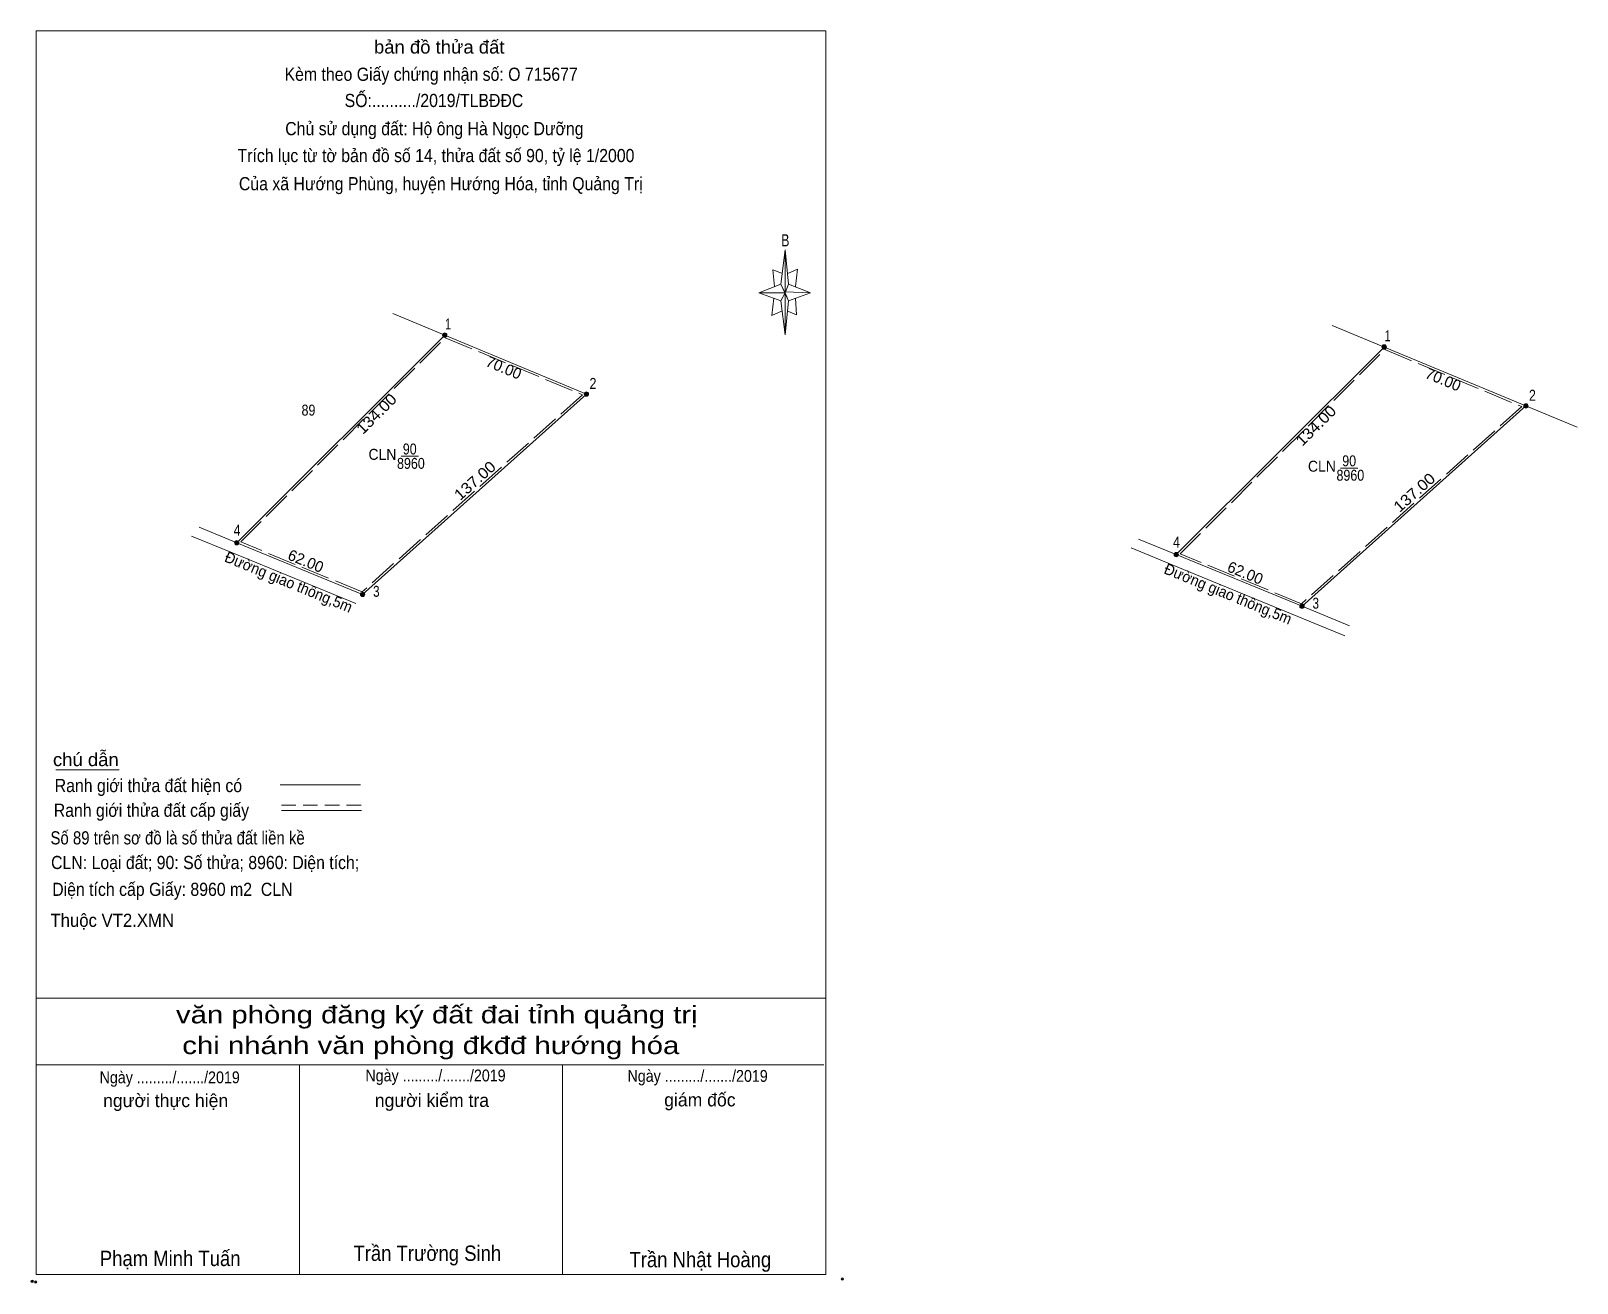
# Model space of a CAD drawing. Header units: metres. Extents: x 533007 to 533712, y 1847442 to 1848013.
import ezdxf
from ezdxf.enums import TextEntityAlignment as Align

# ---------------------------------------------------------------- set-up
doc = ezdxf.new("R2010")
doc.units = ezdxf.units.M
doc.header["$LTSCALE"] = 2.2
doc.header["$PDMODE"] = 32
doc.header["$PDSIZE"] = 1.1
doc.linetypes.add('LONG_DASHED', pattern=[7.5, 6, -1.5])
doc.linetypes.add('MEDIUM_DASHED', pattern=[4.5, 3, -1.5])
for name, color, linetype, lineweight in [('1', 7, 'LONG_DASHED', 13), ('10', 7, 'Continuous', 13), ('13', 7, 'Continuous', 13), ('17', 7, 'Continuous', 13), ('23', 7, 'Continuous', 13), ('5', 7, 'Continuous', 13), ('6', 7, 'Continuous', 13)]:
    doc.layers.add(name, color=color, linetype=linetype, lineweight=lineweight)
doc.layers.add('63', color=7, linetype='Continuous')

msp = doc.modelspace()

# ---------------------------------------------------------------- hatches: boundary and pattern name
at = {"layer": '10'}
for points in [[(533197.04, 1847874.24, 1), (533195.04, 1847874.24, 1)], [(533625.44, 1847868.83, 1), (533623.44, 1847868.83, 1)], [(533261.67, 1847847.36, 1), (533259.67, 1847847.36, 1)], [(533690.07, 1847841.95, 1), (533688.07, 1847841.95, 1)], [(533102.23, 1847779.55, 1), (533100.23, 1847779.55, 1)], [(533530.63, 1847774.14, 1), (533528.63, 1847774.14, 1)], [(533159.58, 1847756, 1), (533157.58, 1847756, 1)], [(533587.98, 1847750.59, 1), (533585.98, 1847750.59, 1)]]:
    msp.add_hatch(color=256, dxfattribs=at).paths.add_polyline_path(points)

# ---------------------------------------------------------------- linework, layer by layer
at = {"layer": '1'}
for points in [[(533196.27, 1847873.06), (533258.82, 1847847.05), (533158.38, 1847757.16), (533103, 1847779.9)], [(533624.67, 1847867.65), (533687.22, 1847841.64), (533586.78, 1847751.75), (533531.4, 1847774.49)]]:
    msp.add_lwpolyline(points, close=True, dxfattribs=at)
at = {"layer": '10'}
for p, q in [((533172.33, 1847884.1), (533260.67, 1847847.36)), ((533600.73, 1847878.69), (533712.41, 1847832.24)), ((533101.23, 1847779.55), (533196.04, 1847874.24)), ((533529.63, 1847774.14), (533624.44, 1847868.83)), ((533158.58, 1847756), (533260.67, 1847847.36)), ((533586.98, 1847750.59), (533689.07, 1847841.95))]:
    msp.add_line(p, q, dxfattribs=at)
for centre in [(533196.04, 1847874.24), (533624.44, 1847868.83), (533260.67, 1847847.36), (533689.07, 1847841.95), (533101.23, 1847779.55), (533529.63, 1847774.14), (533158.58, 1847756), (533586.98, 1847750.59)]:
    msp.add_circle(centre, 1, dxfattribs=at)
at = {"layer": '13'}
for p, q in [((533176.18, 1847818.99), (533184.02, 1847818.99)), ((533604.58, 1847813.58), (533612.42, 1847813.58))]:
    msp.add_line(p, q, dxfattribs=at)
at = {"layer": '17'}
msp.add_line((533018.64, 1847676.04), (533047.6, 1847676.04), dxfattribs=at)
at = {"layer": '23'}
msp.add_line((533586.98, 1847750.59), (533608.61, 1847741.71), dxfattribs=at)
for points in [[(533084.07, 1847786.6), (533101.23, 1847779.55), (533158.58, 1847756)], [(533080.6, 1847782.61), (533099.33, 1847774.92), (533155.5, 1847751.85)], [(533512.47, 1847781.19), (533529.63, 1847774.14), (533586.98, 1847750.59)], [(533509, 1847777.2), (533527.73, 1847769.51), (533606.49, 1847737.17)]]:
    msp.add_lwpolyline(points, dxfattribs=at)
at = {"layer": '5'}
for p, q in [((533349.26, 1847897.56), (533351.26, 1847913.16)), ((533349.26, 1847889.96), (533339.26, 1847893.56)), ((533352.86, 1847897.56), (533362.86, 1847893.56)), ((533352.86, 1847889.96), (533351.26, 1847874.36)), ((533356.46, 1847883.56), (533352.46, 1847885.16)), ((533356.06, 1847891.16), (533356.46, 1847883.56)), ((533009.78, 1847571.8), (533369.78, 1847571.8)), ((533009.78, 1847541.4), (533368.98, 1847541.4)), ((533009.78, 1847541.4), (533368.98, 1847541.4)), ((533009.78, 1847541.4), (533368.98, 1847541.4)), ((533129.78, 1847445.8), (533129.78, 1847541.4)), ((533249.78, 1847445.8), (533249.78, 1847541.4))]:
    msp.add_line(p, q, dxfattribs=at)
for points in [[(533009.78, 1848013), (533369.78, 1848013), (533369.78, 1847445.8), (533009.78, 1847445.8)], [(533351.26, 1847913.16), (533352.86, 1847897.56), (533351.26, 1847893.56)], [(533351.26, 1847893.56), (533339.26, 1847893.56), (533349.26, 1847897.56), (533352.86, 1847889.96), (533362.86, 1847893.56), (533351.26, 1847893.96)], [(533351.26, 1847893.56), (533351.26, 1847874.36), (533349.26, 1847889.96)]]:
    msp.add_lwpolyline(points, close=True, dxfattribs=at)
for points in [[(533350.06, 1847902.36), (533345.66, 1847903.96), (533346.46, 1847896.36)], [(533352.46, 1847902.36), (533356.86, 1847904.36), (533356.06, 1847896.36)], [(533351.26, 1847893.56), (533349.26, 1847897.56), (533339.26, 1847893.56)], [(533351.26, 1847893.56), (533352.86, 1847889.96), (533362.86, 1847893.56)], [(533346.06, 1847891.16), (533345.26, 1847883.16), (533349.66, 1847885.16)], [(533369.78, 1847445.8), (533009.78, 1847445.8), (533009.78, 1847541.4)]]:
    msp.add_lwpolyline(points, dxfattribs=at)
for p in [(533007.9, 1847442.72), (533009.5, 1847442.44)]:
    msp.add_point(p, dxfattribs=at)
at = {"layer": '6'}
for p, q in [((533121.04, 1847669.08), (533157.6, 1847669.08)), ((533121.6, 1847657.36), (533158.16, 1847657.36))]:
    msp.add_line(p, q, dxfattribs=at)
at = {"layer": '6', "linetype": 'MEDIUM_DASHED'}
msp.add_line((533121.6, 1847659.84), (533158.4, 1847659.84), dxfattribs=at)
at = {"layer": '6'}
msp.add_point((533377.38, 1847443.8), dxfattribs=at)

# ---------------------------------------------------------------- texts
at = {"layer": '13', "width": 0.95}
for p in [(533174, 1847817.37), (533602.4, 1847811.96)]:
    msp.add_text('CLN', height=5, dxfattribs=at).set_placement(p, align=Align.RIGHT)
at = {"layer": '13', "width": 0.85}
for s, p in [('90', (533180.09, 1847819.82)), ('8960', (533180.62, 1847813.26)), ('90', (533608.49, 1847814.41)), ('8960', (533609.02, 1847807.85))]:
    msp.add_text(s, height=5, dxfattribs=at).set_placement(p, align=Align.CENTER)
at = {"layer": '5'}
for s, height, width, p in [('bản đồ thửa đất', 6, 1.05, (533193.54, 1848002.68)), ('Kèm theo Giấy chứng nhận số: O 715677', 6, 0.9, (533189.855, 1847990.24)), ('SỐ:........../2019/TLBĐĐC', 6, 0.9, (533191.14, 1847978.28)), ('Chủ sử dụng đất: Hộ ông Hà Ngọc Dưỡng', 6, 0.9, (533191.335, 1847965.44)), ('Trích lục từ tờ bản đồ số 14, thửa đất số 90, tỷ lệ 1/2000 ', 6, 0.9, (533193.06, 1847953.16)), ('Của xã Hướng Phùng, huyện Hướng Hóa, tỉnh Quảng Trị', 6, 0.9, (533194.25, 1847940.32)), ('B', 5.51, 0.75, (533351.38, 1847914.76)), ('văn phòng đăng ký đất đai tỉnh quảng trị', 8, 1.25, (533192.44, 1847560.36)), ('chi nhánh văn phòng đkđđ hướng hóa', 8, 1.25, (533189.69, 1847546.33)), ('Ngày ........./......./2019', 5.4, 0.9, (533191.85, 1847533.88)), ('Ngày ........./......./2019', 5.4, 0.9, (533311.37, 1847533.68)), ('Ngày ........./......./2019', 5.4, 0.9, (533070.63, 1847533.03)), ('Phạm Minh Tuấn', 7, 0.9, (533070.855, 1847449.64)), ('Trần Trường Sinh', 7, 0.9, (533188.1, 1847452.01)), ('Trần Nhật Hoàng', 7, 0.9, (533312.61, 1847449.12))]:
    msp.add_text(s, height=height, dxfattribs=dict(at, width=width)).set_placement(p, align=Align.CENTER)
for s, p in [('người thực hiện', (533068.79, 1847522.16)), ('người kiểm tra', (533190.21, 1847522.24)), ('giám đốc', (533312.4, 1847522.48))]:
    msp.add_text(s, height=6, dxfattribs=at).set_placement(p, align=Align.CENTER)
at = {"layer": '6'}
for s, width, p in [('chú dẫn', 1.05, (533017.4, 1847677.67)), ('Ranh giới thửa đất hiện có ', 0.9, (533018.2, 1847665.83)), ('Ranh giới thửa đất cấp giấy', 0.9, (533017.76, 1847654.55)), ('Số 89 trên sơ đồ là số thửa đất liền kề', 0.85, (533016.26, 1847641.96)), ('CLN: Loại đất; 90: Số thửa; 8960: Diện tích;', 0.9, (533016.54, 1847630.72)), ('Diện tích cấp Giấy: 8960 m2  CLN', 0.9, (533017.06, 1847618.48)), ('Thuộc VT2.XMN', 0.95, (533016.26, 1847604.36))]:
    msp.add_text(s, height=6, dxfattribs=dict(at, width=width)).set_placement(p)
at = {"layer": '63'}
for s, width, p in [(' 1', 0.75, (533198.99, 1847876.85)), (' 1', 0.75, (533627.39, 1847871.44)), (' 2', 0.85, (533265.23, 1847849.72)), (' 2', 0.85, (533693.63, 1847844.31)), (' 4', 0.85, (533102.91, 1847782.75)), (' 4', 0.85, (533531.31, 1847777.34)), (' 3', 0.8, (533166.34, 1847754.9)), (' 3', 0.8, (533594.74, 1847749.49))]:
    msp.add_text(s, height=5, dxfattribs=dict(at, width=width)).set_placement(p, align=Align.RIGHT)
for s, rotation, p in [('70.00', 337.417, (533222.005, 1847857.098)), ('70.00', 337.417, (533650.405, 1847851.688)), ('62.00', 337.675, (533131.76, 1847768.9)), ('62.00', 337.675, (533560.165, 1847763.488))]:
    msp.add_text(s, height=5, rotation=rotation, dxfattribs=at).set_placement(p, align=Align.CENTER)
at = {"layer": '63', "width": 0.85}
msp.add_text('89', height=5, dxfattribs=at).set_placement((533133.91, 1847837.56), align=Align.CENTER)
at = {"layer": '63'}
for s, rotation, width, p in [('134.00', 44.964, 1.1, (533166.683, 1847836.593)), ('134.00', 44.964, 1.1, (533595.088, 1847831.188)), ('137.00', 41.825, 1.1, (533211.453, 1847806.04)), ('137.00', 41.825, 1.1, (533639.853, 1847800.63)), ('Đường giao thông,5m', 337.676, 0.95, (533123.925, 1847759.337)), ('Đường giao thông,5m', 337.676, 0.95, (533552.32, 1847753.93))]:
    msp.add_text(s, height=5, rotation=rotation, dxfattribs=dict(at, width=width)).set_placement(p, align=Align.CENTER)

doc.saveas('drawing.dxf')
